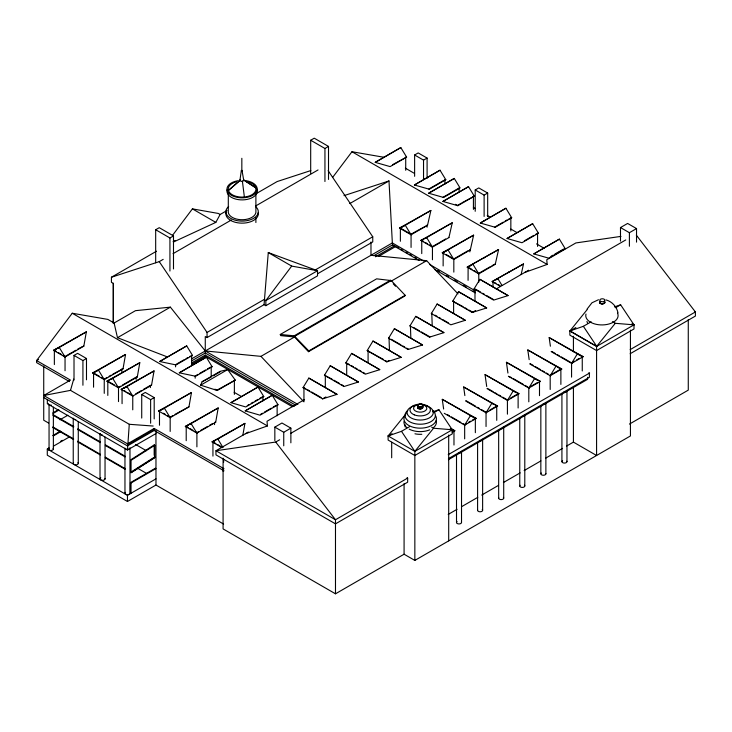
<?xml version="1.0" encoding="UTF-8"?>
<svg xmlns="http://www.w3.org/2000/svg" width="732" height="732" viewBox="0 0 732 732"><rect width="100%" height="100%" fill="white"/><g stroke="black" fill="none" stroke-linecap="round" stroke-linejoin="round"><path stroke-width="1.1" d="M223.626 524.085L155.98 485.032L155.953 430.489M154.178 455.231L154.196 444.937L154.754 445.257L154.736 457.619L131.028 472.735L131.028 472.048L154.736 456.933L154.736 457.619L131.028 472.68L131.055 460.327L154.754 445.257M47.333 399.626L47.333 403.735L127.487 450.015L129.271 424.295L70.501 390.366L43.774 395.509L127.487 443.839L154.168 428.44L223.983 468.736L223.086 469.258M223.086 471.307L223.983 470.795L154.168 430.489L154.168 428.44M264.069 304.668L265.853 305.692L317.523 275.863L317.523 270.721L268.278 252.577L264.069 304.668L207.055 337.58L205.271 336.555L205.271 353.016L295.938 405.354M239.95 180.173L241.313 170.62L241.999 170.355L243.674 180.017L255.761 187.795L243.793 179.999M83.832 346.145L86.349 331.834L53.473 350.308L65.047 356.987L83.832 346.145L81.453 347.005M123.031 368.772L125.547 354.462L92.671 372.936L104.246 379.624L123.031 368.772L112.938 374.089M137.287 377.007L139.803 362.697L106.918 381.162L118.502 387.85L137.287 377.007L136.838 376.751M151.542 385.233L154.059 370.923L121.173 389.397L132.757 396.076L151.542 385.233L151.094 384.977M188.957 406.836L191.473 392.526L158.588 411L170.172 417.679L188.957 406.836L175.003 414.385M215.684 422.273L218.2 407.953L185.315 426.427L196.899 433.115L215.684 422.273L215.235 422.007M242.795 435.494L244.927 423.389L212.042 441.853L222.208 447.728M427.543 225.246L430.883 210.459L399.48 228.073L411.064 234.762L427.543 225.246L417.441 230.607M448.926 237.589L452.257 222.803L420.863 240.416L432.447 247.105L448.926 237.589L448.478 237.333M470.31 249.932L473.641 235.146L442.247 252.76L453.822 259.448L470.31 249.932L469.862 249.676L469.862 251.872M495.253 264.334L498.584 249.548L467.19 267.162L478.774 273.85L495.253 264.334L494.805 264.078M521.147 274.509L523.526 263.95L492.133 281.564L500.359 286.313M70.501 390.366L73.722 379.075M241.322 170.693L242.338 170.574M417.524 405.235C424.734 399.443 423.233 411.732 417.524 405.235L417.551 407.697C419.125 410.332 424.633 408.74 422.831 405.107M417.679 406.891L417.551 407.697M200.66 385.169L202.114 381.747L220.122 371.362L227.689 369.559L235.265 380.1L217.258 390.495L200.66 385.169L227.689 369.559M294.538 336.967L294.877 336.217L391.245 280.576L405.162 295.298L404.814 296.048L308.456 351.68L294.538 336.967L294.2 335.814L280.283 334.469L280.621 335.613L294.538 336.967L260.949 356.356L205.271 350.957L170.382 307.147L135.484 310.67L114.11 323.013L107.869 319.408L72.239 313.241L36.6 360.556L36.6 362.615L69.485 381.601M308.456 351.68L308.794 350.93L405.162 295.298M587.073 309.087L591.959 302.792L598.474 299.745M173.438 242.027L215.821 222.391L220.122 214.485L227.002 210.514M303.048 387.603L308.84 378.087L337.022 394.356L322.574 398.876L303.048 387.603L305.848 388.701M324.432 375.26L330.224 365.744L358.406 382.012L343.958 386.523L324.432 375.26L331.999 379.112M345.815 362.907L351.598 353.391L379.789 369.669L365.332 374.18L345.815 362.907L349.567 364.563M367.19 350.564L372.981 341.048L401.173 357.326L386.716 361.837L367.19 350.564L383.348 359.375M388.573 338.221L394.365 328.705L422.547 344.982L408.099 349.493L388.573 338.221L389.021 337.964L389.461 350.289M409.957 325.877L415.749 316.361L443.931 332.639L429.483 337.15L409.957 325.877L410.396 325.621L410.844 337.946M431.331 313.534L437.123 304.018L465.314 320.296L450.857 324.807L431.331 313.534L431.779 313.278L432.228 325.603M452.715 301.191L458.507 291.675L486.688 307.952L472.241 312.463L452.715 301.191L463.146 306.699M474.098 288.847L479.89 279.331L508.072 295.6L493.624 300.12L474.098 288.847L474.546 288.591M464.664 425.109L470.456 415.593L476.248 418.42L464.664 425.109L444.251 413.315M486.048 412.766L491.84 403.25L497.623 406.077L486.048 412.766L465.625 400.971M507.422 400.413L513.214 390.906L519.006 393.734L507.422 400.413L487.009 388.628L487.457 388.372M528.806 388.07L534.598 378.554L540.39 381.39L528.806 388.07L508.392 376.285L511.686 377.675M550.189 375.726L555.981 366.21L561.773 369.047L550.189 375.726L529.776 363.941M571.573 363.383L577.356 353.867L583.148 356.694L571.573 363.383L551.15 351.598M172.624 235.219L192.406 208.876L218.337 213.451L220.122 214.485M207.055 337.58L207.055 332.438L264.069 299.525L265.853 300.55L317.523 270.721L291.684 266.091L265.853 300.55L265.853 305.692M332.776 177.217L351.973 151.734L384.263 157.325M432.731 411.851L438.898 409.719L452.266 429.776L452.266 433.893L414.843 455.496L388.116 440.06L388.116 435.952L406.132 413.662M223.086 458.177L223.086 528.916L335.485 593.808L404.082 554.206L414.843 560.419L414.843 451.379L433.554 428.229L452.266 429.776L414.843 451.379L388.116 435.952L392.059 433.673M587.183 309.59L569.862 331.02L569.862 335.137L596.58 350.564L634.004 328.961L634.004 324.852L620.635 304.787L614.468 306.928M632.018 323.709L634.004 324.852L615.292 323.306L596.58 346.456L596.58 350.564M230.946 402.655L257.984 387.045L263.776 396.561L245.769 406.955L230.946 402.655L257.984 387.045M245.202 410.881L272.24 395.271L278.023 404.787L260.025 415.181L245.202 410.881L272.24 395.271M375.214 162.358L400.816 147.58L406.608 157.096L390.129 166.603L375.214 162.358L400.816 147.58M414.413 184.995L440.014 170.208L445.806 179.724L429.327 189.24L414.413 184.995L440.014 170.208M428.659 193.221L454.27 178.434L460.062 187.95L443.583 197.466L428.659 193.221L454.27 178.434M442.915 201.446L468.526 186.669L474.318 196.185L457.839 205.701L442.915 201.446L468.526 186.669M480.293 223.031L505.904 208.245L511.695 217.761L495.216 227.277L480.293 223.031L505.904 208.245M507.056 238.486L532.667 223.699L538.459 233.215L521.98 242.731L507.056 238.486L532.667 223.699M533.784 253.913L559.394 239.126L565.186 248.642L548.707 258.158L533.784 253.913L559.394 239.126M159.677 361.507L186.715 345.897L192.507 355.413L176.019 364.929L159.677 361.507L186.715 345.897M179.276 372.826L206.314 357.216L212.106 366.732L195.618 376.248L179.276 372.826L206.314 357.216M131.019 459.623L154.196 444.937M155.678 262.788L155.678 229.738L159.247 227.689L173.493 235.914L173.493 268.955M310.688 173.292L310.688 140.242L314.257 138.192L328.512 146.418L328.512 179.459M155.678 229.738L169.934 237.973L173.493 235.914M310.688 140.242L324.944 148.477L328.512 146.418M113.396 323.178L113.396 283.302L111.429 282.378L111.429 277.236L156.511 251.213M173.155 241.597L175.113 240.471M255.505 194.053L277.135 181.563L310.816 170.574M111.429 277.236L159.247 261.635L163.19 259.357M173.054 253.656L231.248 220.058M255.907 205.829L318.045 169.952M38.576 359.412L36.6 360.556L70.455 380.1L43.774 395.509M53.912 350.564L56.318 349.173M58.221 348.075L86.349 331.834M392.517 164.718L406.608 157.096M64.608 356.731L71.91 352.513M72.77 352.019L75.826 350.253M77.592 349.228L80.721 347.425M414.623 176.311L414.623 154.992L418.192 152.933L427.095 158.075L427.095 178.279M74.014 380.1L74.014 355.413L77.583 353.355L86.486 358.497L86.486 379.826M414.623 154.992L423.535 160.134L427.095 158.075M114.11 323.013L117.477 337.699L170.382 307.147M349.795 203.569L388.985 180.941L392.352 242.942L423.892 261.15M74.014 355.413L82.926 360.556L86.486 358.497M93.11 373.192L125.547 354.462M442.494 181.17L428.879 188.984L429.327 189.24M443.034 180.813L445.806 179.724M103.807 379.359L107.183 377.41M109.077 376.321L111.108 375.15M107.366 381.418L107.814 381.162L107.814 395.426M110.706 379.496L139.803 362.697M315.739 269.687L372.753 236.775L328.137 170.684M451.9 192.196L443.135 197.21L443.583 197.466M452.568 191.766L459.65 187.712M118.053 387.594L120.46 386.203M122.363 385.105L136.134 377.154L136.134 379.35M317.706 273.695L372.753 241.917L372.753 236.775M399.928 228.329L430.883 210.459M121.622 389.653L122.07 389.397L122.07 403.661M123.992 388.28L154.059 370.923M475.205 211.292L475.205 189.963L478.774 187.914L487.677 193.056L487.677 216.617M52.777 435.567L60.445 431.139M175.579 366.869L175.579 364.673L184.061 359.769M185.955 358.68L187.84 357.591M189.725 356.502L192.507 355.413M53.363 435.915L61.04 431.487M191.665 358.808L392.352 242.942M457.427 205.463L461.306 203.221M462.102 202.718L474.318 196.185M191.665 360.867L205.271 353.016M373.851 255.688L393.038 244.607M410.615 234.496L416.718 230.973M132.309 395.82L132.757 395.564L132.757 409.829M135.649 393.889L141.569 390.476M143.371 389.433L150.389 385.389L150.389 387.576M191.665 362.926L205.271 355.075L294.273 406.461M375.507 256.786L394.951 245.559M475.205 189.963L484.117 195.115L487.677 193.056M191.665 364.298L205.271 356.438L292.297 406.69M378.426 256.475L395.921 246.373M155.98 485.032L127.469 501.484L47.287 455.194L47.287 449.027L49.09 447.984M60.445 441.423L62.366 440.316M141.724 418.073L141.724 394.502L145.284 392.443L154.196 397.586L154.196 418.914M53.363 446.2L69.677 436.784M421.312 240.672L423.682 239.346M425.53 238.239L452.257 222.803M141.724 394.502L150.627 399.645L154.196 397.586M196.121 375.443L198.006 374.354M199.891 373.265L205.555 369.999M207.44 368.91L210.267 367.272M280.283 334.469L376.641 278.837L391.245 280.576M431.999 246.849L438.102 243.317M438.825 242.951L445.651 238.961M211.338 376.943L202.114 381.747M213.296 375.818L220.122 371.874M159.036 411.256L159.485 411L159.485 425.255M160.445 410.442L191.473 392.526M390.559 280.182L294.2 335.814L308.794 350.93M390.897 281.326L426.655 260.693L458.022 293.871M442.686 253.016L473.641 235.146M503.296 222.144L494.805 227.039L495.216 227.277M505.181 221.055L507.066 219.966M508.95 218.877L511.695 217.761M169.723 417.423L173.109 415.474M216.818 390.238L235.265 380.1M127.46 444.855L154.141 429.446M154.168 430.489L127.487 445.898L43.774 397.567M453.382 259.192L467.977 250.765M127.487 450.015L155.953 433.582M185.763 426.683L188.17 425.292M190.073 424.194L218.2 407.953M467.638 267.418L468.114 267.18L468.077 280.347M469.02 266.613L471.893 265.002M467.19 267.162L498.584 249.548M524.359 240.837L533.793 235.393M535.678 234.304L538.459 233.215M196.451 432.859L198.857 431.468M200.76 430.37L207.678 426.381M209.444 425.356L212.573 423.553M247.279 405.574L249.228 404.448M251.177 403.314L253.126 402.188M255.075 401.063L258.003 399.379M259.952 398.254L261.91 397.119M478.325 273.594L486.313 268.973M487.091 268.571L490.092 266.796M491.931 265.771L493.862 264.618M130.442 482.626L155.385 468.224L155.98 468.572L131.028 482.974L130.442 482.626L130.442 492.911L131.028 493.258L131.028 482.974M212.49 442.11L214.897 440.728M216.791 439.63L244.927 423.389M260.555 414.367L262.504 413.241M264.453 412.107L271.279 408.172M273.237 407.047L276.156 405.354M492.581 281.82L495.967 283.266M495.857 279.926L497.778 278.865M492.133 281.564L523.526 263.95M47.287 449.027L127.469 495.317L155.98 478.856M551.086 256.273L552.971 255.184M554.856 254.086L563.347 249.191M564.29 248.642L565.186 248.642M248.358 432.036L215.958 450.738L215.958 454.856L335.485 523.856L407.651 482.196L407.651 478.088L407.056 477.74M304.549 399.59L267.015 421.266L267.436 425.933L245.412 433.737M496.177 288.957L528.632 270.218M322.574 398.876L325.932 396.936M386.716 361.837L389.104 360.464M408.099 349.493L408.548 349.237L406.635 348.139M429.483 337.15L429.922 336.894L421.339 331.935M472.241 312.463L475.599 310.524M274.839 440.673L274.839 427.122L281.957 423.005L290.869 428.147L290.869 442.833M620.489 241.112L620.489 227.551L627.617 223.443L636.529 228.585L636.529 242.136M274.839 427.122L283.742 432.264L290.869 428.147M620.489 227.551L629.401 232.703L636.529 228.585M407.669 478.069L335.485 519.747L215.958 450.738L275.726 442.037L279.679 439.749M290.558 433.472L625.75 239.95M575.892 327.543L569.862 331.02L596.58 346.456L634.15 324.761M388.116 435.952L401.484 431.322L409.362 426.774M433.975 412.555L438.898 409.719M583.367 326.307L596.736 346.364L570.008 330.937L583.367 326.307L591.182 321.796M615.713 307.632L620.635 304.787M452.028 431.889L453.977 430.764L453.977 445.029M466.604 423.471L464.664 424.587L464.664 438.852M468.553 422.346L470.493 421.229M472.442 420.104L475.352 418.42L475.352 432.685M481.29 409.499L486.048 412.244L487.988 411.128M489.937 410.002L495.765 406.635M510.341 398.217L517.149 394.292M530.755 386.441L537.553 382.507M552.129 374.089L560.877 369.047L560.877 384.401M572.543 362.313L574.483 361.187M576.432 360.062L579.341 358.378M452.477 432.145L454.865 430.764L450.976 428.522M448.213 454.663L589.617 373.027M630.161 349.622L695.4 311.951L636.337 235.146M448.405 458.671L589.388 377.273L589.388 373.155L588.793 372.817M630.161 353.73L695.4 316.068L695.4 311.951L694.805 311.612M448.405 459.687L587.595 379.322L587.595 377.264M448.213 514.413L457.088 509.289M462.011 506.443L477.786 497.33M481.729 495.061L498.492 485.38M503.424 482.534L520.187 472.863M524.13 470.584L540.884 460.904M545.816 458.058L562.579 448.387M566.522 446.108L573.421 442.119L596.58 455.496L596.58 350.784M629.474 424.075L688.272 390.129L688.272 319.481M414.843 560.419L630.435 435.952L630.435 330.105M52.796 412.93L58.551 409.618M53.052 413.47L58.99 410.048M59.96 419.775L67.884 415.227M53.473 350.308L59.255 347.471L65.047 356.987M92.671 372.936L98.454 370.108L104.246 379.624M399.48 228.073L405.272 225.246L411.064 234.762M106.918 381.162L112.71 378.334L118.502 387.85M420.863 240.416L426.655 237.589L432.447 247.105M121.173 389.397L126.965 386.56L132.757 396.076M442.247 252.76L448.039 249.932L453.822 259.448M158.588 411L164.38 408.163L170.172 417.679M185.315 426.427L191.107 423.599L196.899 433.115M212.042 441.853L217.834 439.026L223.05 447.591M524.817 272.423L547.17 264.435L546.749 259.759L575.874 242.942L620.983 236.381M343.994 195.645L388.985 180.941M129.271 424.295L153.18 426.042M426.655 260.693L370.978 255.285L370.978 241.99M606.059 299.91C612.153 301.63 616.811 306.79 618.028 312.994M117.477 337.699L167.024 356.795M451.003 428.879L454.865 430.764M550.391 346.209L549.174 337.598L583.148 356.694M529.163 359.632L527.79 349.942L561.773 369.047M507.935 373.055L506.416 362.285L540.39 381.39M486.707 386.478L485.032 374.628L519.006 393.734M464.866 395.591L463.649 386.972L497.623 406.077M443.638 409.014L442.265 399.315L476.248 418.42M405.354 168.159L414.23 173.283M473.403 207.44L475.379 208.583M487.21 215.418L490.166 217.12M510.881 229.079L516.801 232.492M536.519 243.884L544.407 248.441M455.441 204.32L457.839 205.701M483.632 220.588L484.117 220.872M351.973 151.734L547.17 264.435M612.428 321.65L615.292 323.306M483.669 257.646L484.154 257.92M508.612 272.048L509.097 272.322M400.377 228.073L400.377 241.258M401.374 228.649L411.064 234.24L411.064 247.434M423.727 241.551L421.751 240.416L421.751 253.601M425.667 242.676L427.598 243.793M429.538 244.909L431.477 246.025M443.171 252.778L443.135 265.945M446.081 254.462L452.861 258.369M469.084 267.738L471.994 269.422M473.924 270.538L475.864 271.654M497.906 284.382L499.837 285.498M479.89 279.331L508.072 295.6M475.937 289.396L480.714 292.15M482.617 293.248L484.529 294.356M486.432 295.453L493.112 299.315M429.803 264.563L475.132 290.741M396.909 246.94L398.885 248.084M400.862 249.228L402.838 250.371M405.812 252.083L407.788 253.226M409.764 254.37L411.741 255.505M414.705 257.225L416.682 258.359M437.452 270.355L439.429 271.499M446.355 275.488L448.332 276.632M454.27 280.063L457.235 281.774M463.164 285.196L466.138 286.907M473.055 290.906L475.031 292.05M392.425 245.046L419.061 260.418M434.845 269.532L475.297 292.882M549.174 337.598L582.709 356.96M458.507 291.675L486.688 307.952M551.745 351.424L555.524 353.611M557.409 354.7L559.294 355.789M561.188 356.877L570.621 362.322M572.012 363.127L571.573 362.871L571.573 377.136M465.058 307.797L466.961 308.904M468.873 310.002L472.689 312.207M527.79 349.942L556.128 366.302M558.022 367.4L561.325 369.303M437.123 304.018L465.314 320.296M530.215 363.685L533.07 365.332M534.973 366.43L540.683 369.724M542.577 370.822L544.48 371.92M546.383 373.018L548.286 374.116M550.629 375.47L550.189 375.214L550.189 389.479M435.092 315.19L436.995 316.288M438.907 317.386L440.81 318.493M442.723 319.591L448.442 322.894M506.416 362.285L537.599 380.292M539.942 381.647L539.493 381.39L539.493 395.655M415.749 316.361L443.931 332.639M513.589 378.773L523.106 384.263M525 385.361L527.854 387.008M529.254 387.814L528.806 387.557L528.806 401.822M413.708 327.533L419.427 330.837M485.032 374.628L516.216 392.636M518.558 393.99L518.119 393.734L518.119 407.998M268.278 252.577L291.684 266.091M192.406 208.876L215.821 222.391M394.365 328.705L422.547 344.982M488.409 388.921L493.158 391.666M495.061 392.764L496.964 393.862M498.867 394.96L500.77 396.058M502.674 397.156L506.471 399.352M507.871 400.157L507.422 399.901L507.422 414.166M391.373 339.328L400.907 344.836M402.82 345.934L404.732 347.032M463.649 386.972L491.84 403.25M491.977 403.332L493.88 404.43M497.184 406.333L496.735 406.077L496.735 420.342M372.981 341.048L401.173 357.326M466.074 400.715L475.58 406.205M477.484 407.303L479.387 408.401M385.252 360.483L387.164 361.581M442.265 399.315L475.8 418.677M351.598 353.391L379.789 369.669M447.545 414.705L449.448 415.803M451.351 416.901L460.858 422.391M462.761 423.489L465.113 424.853M351.47 365.661L353.382 366.769M355.285 367.867L357.198 368.974M359.101 370.072L361.013 371.17M362.916 372.277L364.829 373.375M450.281 428.632L454.416 431.02M330.224 365.744L358.406 382.012M431.642 427.131L433.554 428.229M333.911 380.21L339.63 383.513M341.542 384.62L343.445 385.718M308.84 378.087L337.022 394.356M307.76 389.799L309.663 390.906M311.576 392.004L321.11 397.513M205.271 350.957L297.906 404.439M212.106 366.732L211.209 366.732L211.209 376.605M263.776 396.561L262.88 396.561L262.88 400.953M278.023 404.787L277.135 404.787L277.135 415.767M234.149 392.315L241.048 396.296M195.618 376.248L195.179 375.983L195.179 378.179M214.915 389.14L217.258 390.495M72.239 313.241L267.436 425.933M56.3 351.424L54.36 350.308L54.36 364.563M58.249 352.55L61.159 354.233M63.108 355.349L65.047 356.475L65.047 370.74M99.387 376.303L93.559 372.936L93.559 387.201M101.336 377.419L104.246 379.103L104.246 393.368M108.784 381.729L114.613 385.087M116.562 386.212L118.502 387.338L118.502 401.603M124.01 390.513L125.95 391.638M127.899 392.764L131.787 395.005M163.373 413.241L165.313 414.358M167.253 415.483L170.172 417.167L170.172 431.432M188.151 427.552L186.212 426.427L186.212 440.691M190.1 428.668L193.01 430.352M194.959 431.477L196.899 432.594L196.899 446.859M213.909 442.421L215.849 443.537M217.797 444.663L221.677 446.904M135.466 444.425L146.299 450.683M53.052 414.605L73.776 426.573M77.72 428.851L100.421 441.963M105.362 444.809L125.099 456.21M52.85 415.181L73.639 427.186M77.601 429.464L100.366 442.613M105.317 445.468L125.108 456.896M137.607 468.251L146.501 473.384M48.587 423.023L43.728 420.223L43.728 366M52.832 426.902L73.621 438.898M77.583 441.186L100.348 454.334M105.298 457.189L125.09 468.617M52.832 427.534L73.621 439.539M77.583 441.826L100.348 454.965M105.298 457.82L125.09 469.258M393.221 283.787L395.536 286.239M260.949 356.356L303.295 401.145M275.726 442.037L335.485 519.747L335.485 593.808M159.247 261.635L207.055 332.438M401.484 431.322L414.843 451.379M497.925 278.736L501.978 285.398M472.982 264.334L478.774 273.85M586.927 321.458L587.512 322.94M242.329 170.73L242.402 171.297M242.365 180.96L244.378 197M629.401 232.703L629.401 246.254M582.26 356.694L582.26 370.959M573.421 336.244L573.421 351.753M573.421 386.917L573.421 442.119M566.961 390.604L566.961 461.59M561.92 394.063L561.92 461.663M545.88 402.582L545.88 473.86M540.838 405.848L540.838 473.741M537.572 233.215L537.572 246.4M524.789 414.98L524.789 485.966M519.757 418.375L519.757 485.975M510.844 217.788L510.844 230.973M503.708 498.144L503.708 427.168A2.516 1.455 0 0 1 500.542 428.568M498.666 430.544L498.666 498.144M493.02 281.564L493.02 287.054M486.048 412.244L486.048 426.509M484.117 195.115L484.117 216.434M482.626 439.264L482.626 510.241M478.774 273.329L478.774 282.122M477.593 442.796L477.593 510.396M474.986 288.847L474.986 300.916M473.421 196.185L473.421 209.37M461.526 451.37L461.526 522.346M459.174 187.95L459.174 192.351M456.512 455.03L456.512 522.63M453.822 258.936L453.822 272.121M453.611 301.191L453.611 313.259M448.698 435.028L448.698 540.875M444.919 179.724L444.919 184.116M432.447 246.583L432.447 259.778M427.095 224.989L427.095 227.185M423.535 160.134L423.535 179.212M422.703 405.903L422.703 407.962M422.382 406.26L422.382 408.319M421.907 406.562L421.907 408.621M421.312 406.772L421.312 408.831M420.644 406.891L420.644 408.95M419.948 406.91L419.948 408.968M419.271 406.827L419.271 408.877M418.649 406.635L418.649 408.694M418.137 406.361L418.137 408.419M417.762 406.022L417.762 408.081M405.72 157.096L405.72 170.281M404.082 483.559L404.082 554.206M391.684 442.274L391.684 457.784M368.086 350.564L368.086 362.633M346.703 362.907L346.703 374.985M325.319 375.26L325.319 387.329M324.944 148.477L324.944 181.518M303.945 387.603L303.945 401.868M283.742 432.264L283.742 445.815M255.889 193.074L255.889 212.509A13.862 7.997 0 0 1 240.764 219.701A13.862 7.997 0 0 1 228.302 210.972L228.302 193.824M255.889 217.98L255.889 222.528M241.835 158.295L241.835 170.638M234.377 380.1L234.377 394.365M223.626 459.001L223.626 462.295M214.531 422.419L214.531 424.615M212.939 441.853L212.939 456.118M205.271 355.075L205.271 356.438M191.61 355.413L191.61 365.286M169.934 237.973L169.934 271.014M150.627 399.645L150.627 423.215M127.469 495.317L127.469 501.484M124.962 448.13L124.962 493.395M121.878 368.928L121.878 372.222M113.213 283.403L113.213 323.288M105.042 437.05L105.042 478.911M100.01 478.792L100.01 433.536A2.516 1.455 0 0 0 102.425 435.046M82.926 360.556L82.926 385.242M78.278 421.531L78.278 463.402M73.237 418.137L73.237 463.402M53.372 407.166L53.372 449.036M49.053 404.778L49.053 450.043M461.38 521.98A2.516 1.455 0 0 1 458.607 523.92A2.516 1.455 0 0 1 457.079 521.559M482.223 509.527A2.516 1.455 0 0 1 480.567 511.75A2.516 1.455 0 0 1 477.639 510.012M503.369 497.412A2.516 1.455 0 0 1 501.521 499.59A2.516 1.455 0 0 1 498.757 497.769M524.451 485.234A2.516 1.455 0 0 1 522.282 487.43A2.516 1.455 0 0 1 520.086 485.252M545.816 473.485A2.516 1.455 0 0 1 542.924 475.233A2.516 1.455 0 0 1 541.232 473.018M566.861 461.215A2.516 1.455 0 0 1 563.85 463.036A2.516 1.455 0 0 1 562.615 460.62M436.19 420.644A16.241 9.379 0 0 1 433.463 427.644M429.757 429.821A16.241 9.379 0 0 1 409.179 429.135M406.864 427.598A16.241 9.379 0 0 1 404.018 421.394M435.467 415.611A16.241 9.379 0 0 1 420.141 428.174A16.241 9.379 0 0 1 404.942 415.556M432.649 410.46A15.18 8.766 0 0 1 430.251 422.025A15.18 8.766 0 0 1 410.066 421.989A15.18 8.766 0 0 1 407.788 410.414M425.768 405.629A13.121 7.576 0 0 1 430.462 417.194A13.121 7.576 0 0 1 409.874 417.158A13.121 7.576 0 0 1 414.687 405.601M422.483 404.714A6.652 3.843 0 0 1 425.631 410.533A6.652 3.843 0 0 1 415.081 410.78A6.652 3.843 0 0 1 417.396 404.833M421.797 434.286A15.18 8.766 0 0 1 414.953 433.792M405.235 427.067A15.18 8.766 0 0 1 405.08 424.78M617.515 313.113A16.168 9.333 0 0 1 602.747 324.917A16.168 9.333 0 0 1 585.984 314.037M604.028 302.709A2.132 1.226 0 0 1 603.571 303.286M603.159 303.505A2.132 1.226 0 0 1 600.798 303.542A2.132 1.226 0 0 1 599.828 302.298M604.257 301.355A2.681 1.546 0 0 1 604.083 303.451A2.681 1.546 0 0 1 600.469 303.533A2.681 1.546 0 0 1 600.002 301.456M604.239 301.31A2.571 1.482 0 0 1 602.894 303.762A2.571 1.482 0 0 1 599.892 301.858M461.316 452.111A2.516 1.455 0 0 1 458.607 452.943M482.571 439.639A2.516 1.455 0 0 1 480.238 440.792M524.707 414.605A2.516 1.455 0 0 1 522.282 416.444M545.761 402.957A2.516 1.455 0 0 1 543.254 403.973M566.888 390.989A2.516 1.455 0 0 1 563.85 392.059M255.971 206.909A16.214 9.36 0 0 1 252.394 218.969A16.214 9.36 0 0 1 231.193 218.667A16.214 9.36 0 0 1 228.64 206.516M258.213 212.802A16.214 9.36 0 0 1 241.697 223.15A16.214 9.36 0 0 1 226.078 212.344M246.949 181.618A13.862 7.997 0 0 1 253.373 193.76A13.862 7.997 0 0 1 231.394 194.2A13.862 7.997 0 0 1 236.354 181.829M246.007 180.676A15.116 8.729 0 0 1 254.48 194.117A15.116 8.729 0 0 1 229.711 194.117A15.116 8.729 0 0 1 238.184 180.676M256.694 188.911A15.116 8.729 0 0 1 242.75 199.891A15.116 8.729 0 0 1 227.204 189.652M243.518 179.752A1.885 1.089 0 0 1 242.814 181.17A1.885 1.089 0 0 1 240.316 180.886A1.885 1.089 0 0 1 240.581 179.422M77.94 462.679A2.516 1.455 0 0 1 75.762 464.857A2.516 1.455 0 0 1 73.575 462.679M104.987 478.536A2.516 1.455 0 0 1 101.775 480.247A2.516 1.455 0 0 1 100.815 477.786M53.043 448.304A2.516 1.455 0 0 1 50.837 450.482A2.516 1.455 0 0 1 48.678 448.286M125.529 492.334A2.516 1.455 0 0 0 126.728 494.649A2.516 1.455 0 0 0 129.976 493.121L129.976 447.856A2.516 1.455 0 0 1 128.036 449.411A2.516 1.455 0 0 1 125.108 448.506M51.487 405.171A2.516 1.455 0 0 1 48.33 403.753M75.762 419.592A2.516 1.455 0 0 1 73.328 418.521M240.151 180.292L228.421 190.43L240.178 180.273M414.303 414.861A10.211 5.893 0 0 0 430.361 410.579A10.211 5.893 0 0 0 415.904 404.695A10.211 5.893 0 0 0 414.303 414.861M600.963 301.502A2.571 1.482 0 0 0 604.907 300.321A2.571 1.482 0 0 0 601.164 298.94A2.571 1.482 0 0 0 600.963 301.502"/></g></svg>
